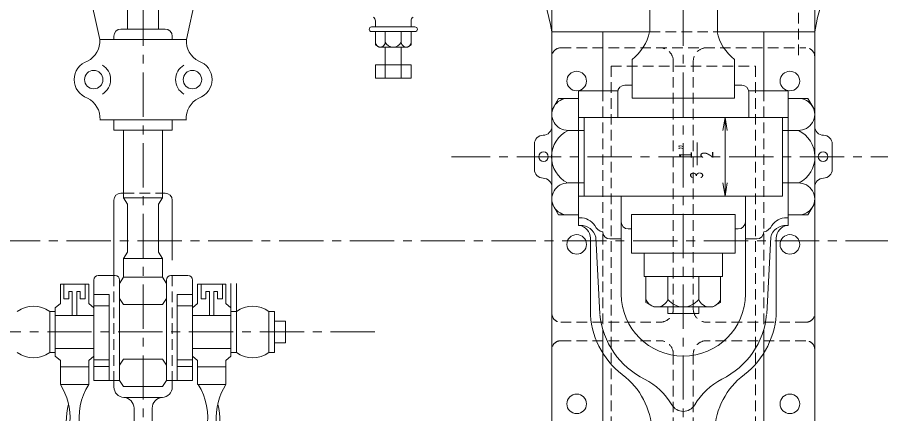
# Model space of a CAD drawing. Units: millimetres, scale not verified. Extents: x -5945 to 5945, y -4205 to 4205.
# Drawn here: x -3140 to -2164, y 1201 to 1650 of the extents above; entities that cross this region are included whole.
import ezdxf
from ezdxf.enums import TextEntityAlignment as Align

# ---------------------------------------------------------------- set-up
doc = ezdxf.new("R2010")
doc.units = ezdxf.units.MM
doc.header["$LTSCALE"] = 10
doc.linetypes.add('CHAIN1', pattern=[8, 5, -1, 1, -1])
doc.linetypes.add('DASHED1', pattern=[1.8, 1.2, -0.6])
for name, color, linetype, lineweight in [('0-0_0', 3, 'Continuous', 18), ('0-1_芯', 4, 'CHAIN1', 18), ('0-2_寸法', 2, 'Continuous', 18)]:
    doc.layers.add(name, color=color, linetype=linetype, lineweight=lineweight)
doc.styles.add('ＭＳ ゴシック', font='')
doc.styles.get('ＭＳ ゴシック').set_extended_font_data('MS Gothic')

msp = doc.modelspace()

# ---------------------------------------------------------------- linework, layer by layer
at = {"layer": '0-0_0'}
for p, q in [((-2424.73, 1633.43), (-2424.73, 2491.35)), ((-2348.53, 1633.43), (-2348.53, 2489.33)), ((-2922.89, 1739.98), (-2948.44, 1624.65)), ((-3014.9, 1636.42), (-3014.9, 1700.95)), ((-2979.9, 1636.42), (-2979.9, 1696.56)), ((-2734.92, 1645.69), (-2734.92, 1638.86)), ((-2694.63, 1645.69), (-2694.63, 1638.86)), ((-3022.39, 1636.42), (-2972.4, 1636.42)), ((-2739.33, 1638.86), (-2690.22, 1638.86)), ((-2739.33, 1633.53), (-2690.22, 1633.53)), ((-2734.92, 1633.53), (-2734.92, 1618.45)), ((-2723.87, 1633.53), (-2723.87, 1621.75)), ((-2705.68, 1633.53), (-2705.68, 1621.75)), ((-2694.63, 1633.53), (-2694.63, 1618.45)), ((-2535.61, 1633.43), (-2425.2, 1633.43)), ((-2478.1, 1633.43), (-2478.1, 1566.69)), ((-2238.6, 1633.43), (-2349, 1633.43)), ((-2296.11, 1633.43), (-2296.11, 1566.69)), ((-3030.39, 1628.42), (-3030.39, 1624.65)), ((-2964.4, 1628.42), (-2964.4, 1624.65)), ((-2734.92, 1618.45), (-2730.85, 1616.1)), ((-2730.85, 1616.1), (-2698.7, 1616.1)), ((-2723.87, 1616.1), (-2723.87, 1596.13)), ((-2705.68, 1616.1), (-2705.68, 1596.13)), ((-2694.63, 1618.45), (-2698.7, 1616.1)), ((-2329.16, 1602.12), (-2329.16, 1558.31)), ((-2734.92, 1596.13), (-2734.92, 1581.05)), ((-2694.63, 1596.13), (-2734.92, 1596.13)), ((-2723.87, 1596.13), (-2723.87, 1581.05)), ((-2705.68, 1596.13), (-2705.68, 1581.05)), ((-2694.63, 1596.13), (-2694.63, 1581.05)), ((-2694.63, 1581.05), (-2734.92, 1581.05)), ((-2453.18, 1572.88), (-2445.05, 1572.88)), ((-2321.03, 1572.88), (-2329.16, 1572.88)), ((-2505.66, 1566.69), (-2505.66, 1414.37)), ((-2505.66, 1566.69), (-2460.97, 1566.69)), ((-2461.18, 1536.56), (-2461.18, 1564.88)), ((-2268.55, 1566.69), (-2313.23, 1566.69)), ((-2313.03, 1536.56), (-2313.03, 1564.88)), ((-2268.55, 1566.69), (-2268.55, 1414.37)), ((-2527.93, 1557.89), (-2535.61, 1544.6)), ((-2505.66, 1557.89), (-2527.93, 1557.89)), ((-2268.55, 1557.89), (-2246.28, 1557.89)), ((-2246.28, 1557.89), (-2238.6, 1544.6)), ((-3046.36, 1533.87), (-2948.44, 1533.87)), ((-3030.39, 1522.1), (-3030.39, 1533.87)), ((-2964.4, 1522.1), (-2964.4, 1533.87)), ((-2505.66, 1536.56), (-2268.55, 1536.56)), ((-2499.22, 1536.56), (-2499.22, 1447.56)), ((-2274.99, 1536.56), (-2274.99, 1447.56)), ((-3030.39, 1522.1), (-2964.4, 1522.1)), ((-3019.4, 1445.44), (-3019.4, 1522.1)), ((-2975.4, 1445.44), (-2975.4, 1522.1)), ((-2499.22, 1521.79), (-2517.13, 1521.79)), ((-2274.99, 1521.79), (-2257.08, 1521.79)), ((-2555.35, 1506.31), (-2555.35, 1477.8)), ((-2218.86, 1506.31), (-2218.86, 1477.8)), ((-2499.22, 1462.32), (-2517.13, 1462.32)), ((-2274.99, 1462.32), (-2257.08, 1462.32)), ((-3022.39, 1450.7), (-3019.4, 1450.7)), ((-3019.4, 1445.44), (-2975.4, 1445.44)), ((-3014.9, 1438.53), (-3019.4, 1445.44)), ((-2979.9, 1438.53), (-2975.4, 1445.44)), ((-2975.4, 1450.7), (-2972.4, 1450.7)), ((-2505.66, 1447.56), (-2274.99, 1447.56)), ((-2457.23, 1336.59), (-2457.23, 1447.56)), ((-2316.98, 1336.59), (-2316.98, 1447.56)), ((-3030.39, 1442.7), (-3030.39, 1357.55)), ((-3014.9, 1384.17), (-3014.9, 1438.53)), ((-2979.9, 1384.17), (-2979.9, 1438.53)), ((-2964.4, 1442.7), (-2964.4, 1374.92)), ((-2527.93, 1426.22), (-2535.61, 1439.51)), ((-2246.28, 1426.22), (-2238.6, 1439.51)), ((-2505.66, 1426.22), (-2527.93, 1426.22)), ((-2328.52, 1426.68), (-2328.52, 1382.76)), ((-2268.55, 1426.22), (-2246.28, 1426.22)), ((-2505.66, 1422.98), (-2503.77, 1422.98)), ((-2268.55, 1422.98), (-2270.44, 1422.98)), ((-2505.66, 1414.37), (-2503.77, 1414.37)), ((-2449.23, 1410.33), (-2445.69, 1410.33)), ((-2324.98, 1410.33), (-2328.52, 1410.33)), ((-2268.55, 1414.37), (-2270.44, 1414.37)), ((-2492.08, 1399.77), (-2492.08, 1312.92)), ((-2485.87, 1401.2), (-2481.3, 1314.35)), ((-2470.1, 1398.98), (-2457.23, 1398.98)), ((-2304.11, 1398.98), (-2316.98, 1398.98)), ((-2288.34, 1401.2), (-2292.91, 1314.35)), ((-2282.13, 1399.77), (-2282.13, 1312.92)), ((-3014.9, 1384.17), (-3019.4, 1376.71)), ((-3019.4, 1376.71), (-2975.4, 1376.71)), ((-3019.4, 1355.7), (-3019.4, 1376.71)), ((-2979.9, 1384.17), (-2975.4, 1376.71)), ((-2979.9, 1384.17), (-2975.4, 1376.71)), ((-2975.4, 1355.7), (-2975.4, 1376.71)), ((-2975.4, 1355.7), (-2975.4, 1376.71)), ((-2342.88, 1382.76), (-2342.88, 1356.35)), ((-3048.06, 1357.55), (-3028.9, 1357.55)), ((-2946.74, 1357.55), (-2965.9, 1357.55)), ((-2429.28, 1356.35), (-2429.28, 1327.21)), ((-2404.49, 1356.35), (-2404.49, 1330.5)), ((-2369.72, 1356.35), (-2369.72, 1330.5)), ((-2344.92, 1356.35), (-2344.92, 1327.21)), ((-3058.87, 1348.04), (-3090.86, 1348.04)), ((-3090.86, 1348.04), (-3090.86, 1326.13)), ((-3058.87, 1348.04), (-3058.87, 1326.13)), ((-3053.06, 1352.55), (-3053.06, 1238.84)), ((-3019.4, 1355.7), (-3023.9, 1348.79)), ((-3023.9, 1352.55), (-3023.9, 1238.84)), ((-3019.4, 1355.7), (-2975.4, 1355.7)), ((-2975.4, 1355.7), (-2970.9, 1348.79)), ((-2975.4, 1355.7), (-2970.9, 1348.79)), ((-2970.9, 1352.55), (-2970.9, 1238.84)), ((-2941.74, 1352.55), (-2941.74, 1238.84)), ((-2935.92, 1348.04), (-2903.93, 1348.04)), ((-2935.92, 1348.04), (-2935.92, 1326.13)), ((-2903.93, 1348.04), (-2903.93, 1326.13)), ((-2898.12, 1266.57), (-2898.12, 1348.79)), ((-2891.9, 1270.54), (-2891.9, 1348.79)), ((-3053.06, 1336.32), (-3035.73, 1336.32)), ((-3035.73, 1336.32), (-3035.73, 1238.84)), ((-3019.4, 1324.67), (-3023.9, 1331.59)), ((-2975.4, 1324.67), (-2970.9, 1331.59)), ((-2975.4, 1324.67), (-2970.9, 1331.59)), ((-2959.06, 1336.32), (-2959.06, 1238.84)), ((-2941.74, 1336.32), (-2959.06, 1336.32)), ((-2420.41, 1322.09), (-2429.28, 1327.21)), ((-2353.8, 1322.09), (-2344.92, 1327.21)), ((-3102.9, 1317.08), (-3102.9, 1270.54)), ((-3102.9, 1317.08), (-3096.67, 1317.08)), ((-3102.9, 1270.54), (-3102.9, 1317.08)), ((-3096.67, 1321.06), (-3090.86, 1326.13)), ((-3096.67, 1321.06), (-3096.67, 1270.54)), ((-3096.67, 1266.57), (-3096.67, 1321.06)), ((-3053.06, 1321.06), (-3058.87, 1326.13)), ((-3053.06, 1323.2), (-3035.73, 1323.2)), ((-3019.4, 1324.67), (-2975.4, 1324.67)), ((-2941.74, 1323.2), (-2959.06, 1323.2)), ((-2941.74, 1321.06), (-2935.92, 1326.13)), ((-2898.12, 1321.06), (-2903.93, 1326.13)), ((-2898.12, 1321.06), (-2898.12, 1270.54)), ((-2891.9, 1317.08), (-2898.12, 1317.08)), ((-2891.9, 1317.08), (-2891.9, 1270.54)), ((-2855.22, 1317.08), (-2855.22, 1270.54)), ((-2849, 1317.08), (-2855.22, 1317.08)), ((-2849, 1317.08), (-2849, 1270.54)), ((-2353.8, 1322.09), (-2420.41, 1322.09)), ((-2404.49, 1322.09), (-2404.49, 1314.59)), ((-2369.72, 1322.09), (-2369.72, 1314.59)), ((-3053.06, 1312.52), (-3096.67, 1312.52)), ((-2941.74, 1312.52), (-2898.12, 1312.52)), ((-2369.72, 1314.59), (-2404.49, 1314.59)), ((-2836.48, 1306.01), (-2849, 1306.01)), ((-2836.48, 1306.01), (-2836.48, 1281.61)), ((-2478.1, 1296.9), (-2478.1, 791.7)), ((-2296.11, 1296.9), (-2296.11, 791.7)), ((-2836.48, 1281.61), (-2849, 1281.61)), ((-3102.9, 1270.54), (-3096.67, 1270.54)), ((-3053.06, 1275.1), (-3096.67, 1275.1)), ((-2941.74, 1275.1), (-2898.12, 1275.1)), ((-2891.9, 1270.54), (-2898.12, 1270.54)), ((-2849, 1270.54), (-2855.22, 1270.54)), ((-3096.67, 1266.57), (-3090.86, 1261.49)), ((-3090.86, 1234.39), (-3090.86, 1261.49)), ((-3053.06, 1266.57), (-3058.87, 1261.49)), ((-3058.87, 1234.39), (-3058.87, 1261.49)), ((-3053.06, 1262.18), (-3035.73, 1262.18)), ((-3019.4, 1262.95), (-3023.9, 1256.04)), ((-3019.4, 1262.95), (-2975.4, 1262.95)), ((-2975.4, 1262.95), (-2970.9, 1256.04)), ((-2975.4, 1262.95), (-2970.9, 1256.04)), ((-2941.74, 1262.18), (-2959.06, 1262.18)), ((-2941.74, 1266.57), (-2935.92, 1261.49)), ((-2935.92, 1234.39), (-2935.92, 1261.49)), ((-2898.12, 1266.57), (-2903.93, 1261.49)), ((-2903.93, 1234.39), (-2903.93, 1261.49)), ((-3058.87, 1254.49), (-3090.86, 1254.49)), ((-3053.06, 1254.79), (-3035.73, 1254.79)), ((-2941.74, 1254.79), (-2959.06, 1254.79)), ((-2935.92, 1254.49), (-2903.93, 1254.49)), ((-3058.87, 1234.39), (-3090.86, 1234.39)), ((-3053.06, 1238.84), (-3023.9, 1238.84)), ((-3030.39, 1238.84), (-3030.39, 1231.53)), ((-3019.4, 1231.92), (-3023.9, 1238.84)), ((-3019.4, 1231.92), (-2975.4, 1231.92)), ((-2975.4, 1231.92), (-2970.9, 1238.84)), ((-2975.4, 1231.92), (-2970.9, 1238.84)), ((-2941.74, 1238.84), (-2970.9, 1238.84)), ((-2964.4, 1238.84), (-2964.4, 1231.53)), ((-2935.92, 1234.39), (-2903.93, 1234.39)), ((-3018.77, 1219.53), (-2975.4, 1219.53)), ((-3007.67, 1207.56), (-3007.67, 1124.08)), ((-2987.12, 1207.56), (-2987.12, 1123.98))]:
    msp.add_line(p, q, dxfattribs=at)
at = {"layer": '0-0_0', "color": 1, "linetype": 'DASHED1'}
for p, q in [((-2257.13, 1606.8), (-2257.13, 2341.57)), ((-2425.2, 1633.43), (-2349, 1633.43)), ((-2525.61, 1615.19), (-2248.6, 1615.19)), ((-2398.4, 1600.19), (-2398.4, 1319.76)), ((-2375.8, 1600.19), (-2375.8, 1319.76)), ((-2468.75, 1594.33), (-2468.75, 853.39)), ((-2468.75, 1594.33), (-2305.46, 1594.33)), ((-2305.46, 1594.33), (-2305.46, 853.39)), ((-2478.1, 1566.69), (-2478.1, 1296.9)), ((-2296.11, 1566.69), (-2296.11, 1296.9)), ((-3019.4, 1450.7), (-2975.4, 1450.7)), ((-3030.39, 1357.55), (-3030.39, 1238.84)), ((-2964.4, 1357.55), (-2964.4, 1238.84)), ((-2525.61, 1304.76), (-2413.4, 1304.76)), ((-2248.6, 1304.76), (-2360.8, 1304.76)), ((-2525.61, 1283.87), (-2413.4, 1283.87)), ((-2248.6, 1283.87), (-2360.8, 1283.87)), ((-2398.4, 1268.87), (-2398.4, 1072.78)), ((-2375.8, 1268.87), (-2375.8, 1072.78))]:
    msp.add_line(p, q, dxfattribs=at)
at = {"layer": '0-0_0'}
for points in [[(-3071.9, 1739.98), (-3046.36, 1624.65), (-2948.44, 1624.65)], [(-2535.61, 1730.15), (-2535.61, 791.7), (-2425.49, 791.7)], [(-2238.6, 1730.15), (-2238.6, 791.7), (-2348.71, 791.7)], [(-2445.05, 1602.12), (-2445.05, 1558.31), (-2329.16, 1558.31)], [(-2328.52, 1426.68), (-2445.69, 1426.68), (-2445.69, 1382.76), (-2328.52, 1382.76)], [(-2431.33, 1382.76), (-2431.33, 1356.35), (-2342.88, 1356.35)], [(-3086.92, 1348.04), (-3086.92, 1331.18), (-3081.38, 1331.18), (-3081.38, 1339.43), (-3077.38, 1339.43), (-3077.38, 1312.52)], [(-3062.8, 1348.04), (-3062.8, 1331.18), (-3068.35, 1331.18), (-3068.35, 1339.43), (-3072.35, 1339.43), (-3072.35, 1312.52)], [(-2931.99, 1348.04), (-2931.99, 1331.18), (-2926.44, 1331.18), (-2926.44, 1339.43), (-2922.44, 1339.43), (-2922.44, 1312.52)], [(-2907.87, 1348.04), (-2907.87, 1331.18), (-2913.42, 1331.18), (-2913.42, 1339.43), (-2917.41, 1339.43), (-2917.41, 1312.52)]]:
    msp.add_lwpolyline(points, dxfattribs=at)
for centre, radius in [((-3053.16, 1579.26), 10.4), ((-2941.63, 1579.26), 10.4), ((-2507.53, 1577.61), 11.08), ((-2266.68, 1577.61), 11.08), ((-2544.99, 1492.06), 5.39), ((-2229.22, 1492.06), 5.39), ((-2507.53, 1392.86), 11.08), ((-2266.68, 1392.86), 11.08), ((-2507.53, 1212.45), 11.08), ((-2266.68, 1212.45), 11.08)]:
    msp.add_circle(centre, radius, dxfattribs=at)
for centre, radius, start, end in [((-2736.48, 1601.01), 203.47, 9.16928, 45.90954), ((-2037.73, 1601.01), 203.47, 134.09046, 170.83072), ((-2739.92, 1645.69), 5, 360, 55.35728), ((-2689.63, 1645.69), 5, 124.64272, 180), ((-3022.39, 1628.42), 8, 90, 180), ((-2972.4, 1628.42), 8, 0, 90), ((-2739.33, 1636.19), 2.67, 90, 270), ((-2690.22, 1636.19), 2.67, 270, 90), ((-2477.54, 1644.67), 53.53, 307.37194, 347.88771), ((-2296.67, 1644.67), 53.53, 192.11229, 232.62806), ((-3071.16, 1622.54), 24.89, 296.04174, 4.87177), ((-2923.63, 1622.54), 24.89, 175.12823, 243.95826), ((-2729.4, 1621.62), 5.53, 178.6602, 1.3398), ((-2714.71, 1626.22), 10.19, 205.97859, 332.39445), ((-2700.15, 1621.62), 5.53, 178.6602, 1.3398), ((-3053.16, 1579.26), 22.07, 108.68952, 251.31048), ((-2941.63, 1579.26), 22.07, 288.68952, 71.31048), ((-3053.16, 1579.26), 19.03, 300.9304, 59.0696), ((-2941.63, 1579.26), 19.03, 120.9304, 239.0696), ((-2453.18, 1564.88), 8, 90, 180), ((-2321.03, 1564.88), 8, 0, 90), ((-3072, 1535.15), 26.02, 357.18778, 63.10484), ((-2922.79, 1535.15), 26.02, 116.89516, 182.81222), ((-2517.55, 1539.84), 18.06, 88.6602, 271.3398), ((-2256.66, 1539.84), 18.06, 268.6602, 91.3398), ((-2545.61, 1526.31), 10, 270.73823, 0), ((-2228.6, 1526.31), 10, 180, 269.26177), ((-2545.35, 1506.31), 10, 90.73823, 180), ((-2502.53, 1491.84), 33.31, 115.97859, 242.39445), ((-2271.68, 1491.84), 33.31, 297.60555, 64.02141), ((-2228.86, 1506.31), 10, 360, 89.26177), ((-2545.35, 1477.8), 10, 180, 269.26177), ((-2228.86, 1477.8), 10, 270.73823, 0), ((-2545.61, 1457.8), 10, 0, 89.26177), ((-2228.6, 1457.8), 10, 90.73823, 180), ((-2517.55, 1444.27), 18.06, 88.6602, 271.3398), ((-2256.66, 1444.27), 18.06, 268.6602, 91.3398), ((-3022.39, 1442.7), 8, 90, 180), ((-2972.4, 1442.7), 8, 0, 90), ((-2503.77, 1402.98), 20, 34.07501, 90), ((-2449.23, 1418.33), 8, 180, 270), ((-2324.98, 1418.33), 8, 270, 0), ((-2270.44, 1402.98), 20, 90, 145.92499), ((-2506.82, 1399.77), 14.75, 359.98938, 81.78193), ((-2502.96, 1396.71), 17.68, 14.71193, 92.62104), ((-2475.19, 1420.02), 13.35, 205.89361, 257.4277), ((-2470.1, 1406.98), 8, 180, 270), ((-2304.11, 1406.98), 8, 270, 0), ((-2299.02, 1420.02), 13.35, 282.5723, 334.10639), ((-2271.25, 1396.71), 17.68, 87.37896, 165.28807), ((-2267.39, 1399.77), 14.75, 98.21807, 180.01062), ((-3048.06, 1352.55), 5, 90, 180), ((-3028.9, 1352.55), 5, 0, 90), ((-2965.9, 1352.55), 5, 90, 180), ((-2946.74, 1352.55), 5, 0, 90), ((-2387.1, 1336.59), 70.13, 180, 0), ((-2416.89, 1335.42), 13.34, 201.6685, 338.3315), ((-2387.1, 1344.26), 22.17, 218.35129, 321.64871), ((-2357.32, 1335.42), 13.34, 201.6685, 338.3315), ((-3121.23, 1291.76), 31.26, 54.08711, 125.91289), ((-2873.56, 1291.76), 31.26, 54.08711, 125.91289), ((-2398.16, 1319.75), 94.17, 184.15895, 235.18123), ((-2390.8, 1321.99), 90.83, 185.22994, 243.8931), ((-2383.41, 1321.99), 90.83, 296.1069, 354.77006), ((-2376.05, 1319.75), 94.17, 304.81877, 355.84105), ((-3121.23, 1295.86), 31.26, 234.08711, 305.91289), ((-2873.56, 1295.86), 31.26, 234.08711, 305.91289), ((-2509.21, 1176.82), 87.11, 0.46111, 48.88163), ((-2466.9, 1171.44), 77.88, 30.77915, 62.36009), ((-2307.31, 1171.44), 77.88, 117.63991, 149.22085), ((-2265, 1176.82), 87.11, 131.11837, 179.53889), ((-3152.67, 1196.05), 72.74, 356.73153, 31.81311), ((-2997.05, 1196.05), 72.74, 148.18689, 31.81311), ((-3018.39, 1231.53), 12, 180, 266.95157), ((-2976.4, 1231.53), 12, 273.04843, 0), ((-2842.12, 1196.05), 72.74, 148.18689, 183.26847), ((-3019.67, 1207.56), 12, 0, 86.95157), ((-2975.12, 1207.56), 12, 93.04843, 180), ((-3000.59, 1191.71), 83.67, 165.87841, 221.04811), ((-2994.2, 1191.71), 83.67, 318.95189, 14.12159), ((-2387.1, 1218.96), 15, 210.77915, 329.22085)]:
    msp.add_arc(centre, radius, start, end, dxfattribs=at)
at = {"layer": '0-0_0', "color": 1, "linetype": 'DASHED1'}
for centre, radius, start, end in [((-2525.61, 1605.19), 10, 90, 180), ((-2413.4, 1600.19), 15, 0, 90), ((-2360.8, 1600.19), 15, 90, 180), ((-2248.6, 1605.19), 10, 0, 90), ((-2413.4, 1319.76), 15, 270, 0), ((-2360.8, 1319.76), 15, 180, 270), ((-2525.61, 1314.76), 10, 180, 270), ((-2248.6, 1314.76), 10, 270, 0), ((-2525.61, 1273.87), 10, 90, 180), ((-2413.4, 1268.87), 15, 0, 90), ((-2360.8, 1268.87), 15, 90, 180), ((-2248.6, 1273.87), 10, 0, 90)]:
    msp.add_arc(centre, radius, start, end, dxfattribs=at)
at = {"layer": '0-1_芯'}
for p, q in [((-2387.1, -3262.7), (-2387.1, 3120.85)), ((-2997.4, -3262.7), (-2997.4, 3085.49)), ((-2125.27, 1492.06), (-2648.94, 1492.06)), ((-3323.77, 1397.06), (3217.37, 1397.06)), ((-2735.56, 1293.81), (-3259.23, 1293.81))]:
    msp.add_line(p, q, dxfattribs=at)
at = {"layer": '0-2_寸法'}
for p, q in [((-2339.98, 1536.56), (-2342.59, 1521.78)), ((-2339.98, 1447.56), (-2339.98, 1536.56)), ((-2339.98, 1536.56), (-2337.38, 1521.78)), ((-2371.49, 1482.52), (-2371.49, 1508.17)), ((-2339.98, 1447.56), (-2342.59, 1462.33)), ((-2339.98, 1447.56), (-2337.38, 1462.33))]:
    msp.add_line(p, q, dxfattribs=at)

# ---------------------------------------------------------------- texts
at = {"layer": '0-2_寸法', "style": 'ＭＳ ゴシック', "width": 0.6}
for s, p in [('１”', (-2372.98, 1487.84)), ('２', (-2348.59, 1488)), ('３', (-2360.31, 1465.17))]:
    msp.add_text(s, height=14.66, rotation=90, dxfattribs=at).set_placement(p, align=Align.BOTTOM_LEFT)

doc.saveas('drawing.dxf')
